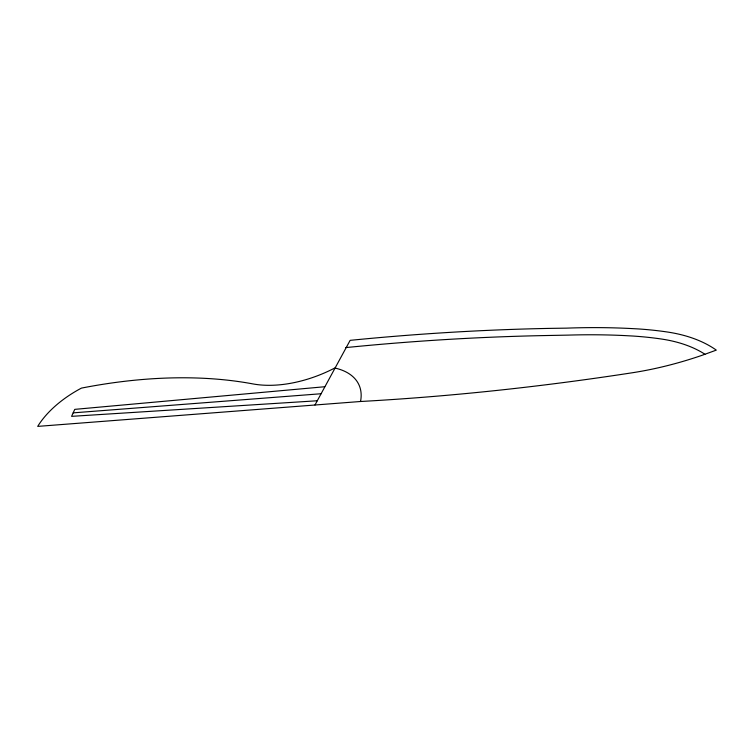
<?xml version="1.0" encoding="UTF-8"?>
<svg xmlns="http://www.w3.org/2000/svg" width="754" height="754" viewBox="0 0 754 754"><rect width="100%" height="100%" fill="white"/><g stroke="black" fill="none" stroke-linecap="round" stroke-linejoin="round"><path stroke-width="1.13" d="M314.974 405.002L350.148 340.346A2020.39 1147.268 -24.1 0 1 550.26 328.376L566.546 328.141A662.04 375.935 -24.1 0 1 628.638 328.414L637.884 328.904A390.072 221.497 -24.1 0 1 666.96 331.948A186.144 105.701 -24.1 0 1 716.3 350.12L702.172 355.266A253.693 144.061 -24.1 0 1 631.352 372.91A2097.685 1191.15 -24.1 0 1 360.525 401.496L37.7 426.387A85.032 48.284 -24.1 0 1 81.451 388.103A399.808 227.029 -24.1 0 1 252.835 383.899A92.78 52.686 -24.1 0 0 334.785 368.009A73.543 41.762 -24.1 0 1 360.525 401.496M324.757 386.736L74.759 409.365L71.592 416.349L317.236 400.77M73.176 412.862L320.997 393.748M345.737 347.556L347.245 347.443A2009.881 1141.302 -24.1 0 1 546.339 335.53L568.535 335.106A651.192 369.78 -24.1 0 1 623.935 335.549L632.983 336.039A378.687 215.041 -24.1 0 1 661.192 338.989A175.418 99.613 -24.1 0 1 703.011 353.032L704.924 354.286"/></g></svg>
